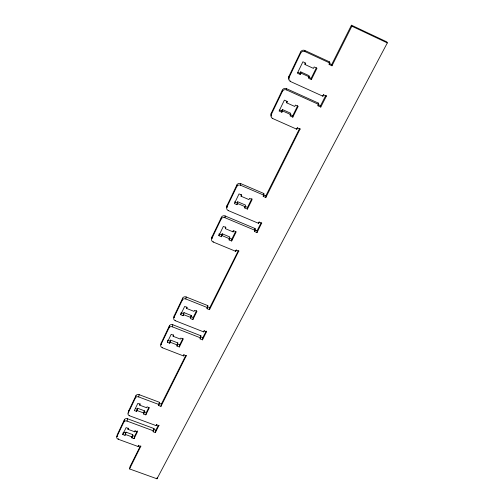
<?xml version="1.0" encoding="UTF-8"?>
<svg xmlns="http://www.w3.org/2000/svg" width="504" height="504" viewBox="0 0 504 504"><rect width="100%" height="100%" fill="white"/><g stroke="black" fill="none" stroke-linecap="round" stroke-linejoin="round"><path stroke-width="0.76" d="M263.233 195.754L263.22 196.384L265.841 197.505L265.854 195.823L299.678 128.394M263.22 196.384L263.831 195.174L263.857 193.504L240.71 183.601A2.879 2.684 4.5 0 0 236.905 184.924L227.083 205.424L226.894 207.138A2.854 2.621 6.2 0 0 228.356 210.615L258.584 223.341L259.188 221.842M254.495 230.599L254.463 231.493L257.021 232.571L261.759 222.926M258.584 223.341L258.609 222.566M257.021 232.571L257.078 230.769L261.116 222.812M254.463 231.493L255.049 230.334L255.112 228.545L225.143 215.97A2.822 2.57 7 0 0 221.432 217.23L212.02 236.874L211.762 238.688A2.797 2.514 8 0 0 213.23 242.033L235.746 251.338L236.338 249.858M244.894 206.848L244.818 207.994L247.426 209.097L247.521 207.377L251.906 198.494M244.818 207.994L245.517 205.09L237.718 201.783L236.993 204.681L234.373 203.572L239.041 193.914L241.674 195.035L241.082 196.245L248.951 199.59L249.543 198.381L252.164 199.496L247.426 209.097M207.194 307.686L207.056 308.706L209.507 309.683L238.877 250.79M241.082 196.245L241.214 194.576M226.894 207.138L236.754 186.562A2.892 2.696 4.5 0 1 240.578 185.239L240.71 183.601M235.746 251.338L235.828 250.293M236.993 204.681L237.718 201.783M225.553 226.876L225.351 228.659L233.075 231.878L233.182 230.681M229.238 238.713L229.118 239.929L231.676 240.988L231.84 239.167L235.67 231.412M236.754 186.562L236.905 184.924M229.118 239.929L229.856 236.968L222.201 233.787L221.432 236.735L218.862 235.67L219.089 233.869M228.356 210.615L228.394 210.294M211.762 238.688L221.212 218.975A2.835 2.583 7 0 1 224.942 217.715L225.143 215.97M221.432 236.735L222.201 233.787M209.507 309.683L209.765 307.648L238.279 250.803M221.212 218.975L221.432 217.23M200.189 338.373L200.113 338.902L202.52 339.847L206.634 331.443M207.056 308.706L207.843 305.638L186.171 296.976A2.671 2.3 9.9 0 0 182.7 298.091L174.271 315.674L173.867 317.728A2.646 2.249 10.2 0 0 175.335 320.733L203.66 331.897L204.221 330.492M202.52 339.847L202.797 337.73L206.174 331.078M203.66 331.897L203.729 331.367M213.23 242.033L213.274 241.693M200.334 337.315L200.907 335.796L172.803 324.752A2.621 2.211 10.4 0 0 169.413 325.817L161.318 342.726L160.864 344.849A2.596 2.161 10.6 0 0 162.326 347.747L183.443 355.931L183.998 354.551M200.113 338.902L200.907 335.796M180.917 313.349L180.665 314.71L183.116 315.68L183.979 312.606L191.287 315.498L190.449 318.578L192.887 319.542L193.215 317.482L196.585 310.64M158.848 404.504L158.653 405.506L160.959 406.369L186.373 355.478M183.443 355.931L183.576 355.118M167.763 340.169L167.341 342.285L169.747 343.224L170.636 340.118L177.817 342.915L176.954 346.027L179.355 346.96L179.726 344.831L182.971 338.253M140.351 446.034L130.076 466.515L129.547 468.922L156.977 478.8L157.185 477.584M192.887 319.542L196.957 311.308L194.506 310.332L193.996 311.371L186.625 308.442L186.864 307.094M183.116 315.68L183.979 312.606M176.954 346.027L177.817 342.915M173.867 317.728L182.328 300.088A2.684 2.306 9.9 0 1 185.812 298.973L186.171 296.976M153.329 430.737L153.134 431.758L155.389 432.596L159.006 425.206M182.328 300.088L182.7 298.091M158.653 405.506L159.541 402.331L139.167 394.67A2.489 1.991 11.2 0 0 135.979 395.615L128.671 410.873L128.117 413.16A2.47 1.947 11.3 0 0 129.566 415.787L156.215 425.672L156.738 424.362M155.389 432.596L155.837 430.259L158.3 425.401M160.959 406.369L161.387 404.088L185.598 355.824M156.215 425.672L156.404 424.651M179.355 346.96L183.261 339.047L180.848 338.108L180.363 339.104L173.118 336.275L173.389 334.87M153.468 430.006L154.022 428.564L127.575 418.774A2.444 1.915 11.4 0 0 124.45 419.681L117.407 434.385L116.821 436.722A2.425 1.877 11.5 0 0 118.264 439.261L138.146 446.525L138.663 445.234M153.134 431.758L154.022 428.564M159.012 403.654L159.541 402.331M175.335 320.733L175.405 320.349M169.747 343.224L170.636 340.118M160.864 344.849L168.991 327.896A2.627 2.218 10.4 0 1 172.399 326.831L172.803 324.752M168.991 327.896L169.413 325.817M162.326 347.747L162.408 347.351M129.547 468.922L140.9 446.053M145.832 414.849L149.36 407.711L147.055 406.848L146.614 407.742L139.69 405.153L140.125 404.252L137.812 403.389L134.341 410.571L136.641 411.428L137.598 408.253L144.472 410.817L143.539 413.998L145.832 414.849L146.317 412.555L148.875 407.377M138.146 446.525L138.304 445.782M143.539 413.998L144.472 410.817M132.212 436.086L131.815 437.837L134.07 438.669L134.593 436.325L137.302 430.832M128.237 428.148L127.966 429.307L134.776 431.821L135.034 430.655M131.815 437.837L132.766 434.643L126.006 432.161L125.03 435.355L122.762 434.524L123.329 432.193L125.59 433.018M139.69 405.153L140.03 403.641M136.641 411.428L137.598 408.253M128.117 413.16L135.45 397.87A2.501 1.997 11.2 0 1 138.65 396.919L139.167 394.67M135.45 397.87L135.979 395.615M125.03 435.355L126.006 432.161M129.566 415.787L129.667 415.353M116.821 436.722L123.883 421.987A2.457 1.921 11.4 0 1 127.014 421.073L127.575 418.774M123.883 421.987L124.45 419.681M118.264 439.261L118.408 438.669M297.436 127.638L296.799 129.232L272.702 118.528A3.043 2.948 -13 0 1 271.247 114.622L271.234 113.255L282.303 90.147A3.087 3.005 -28.3 0 1 286.398 88.641L318.497 103.137L318.736 104.467L318.049 105.827L320.79 107.069L326.365 96.1L326.239 95.533M289.107 79.16A3.125 3.043 -38 0 1 288.968 76.243L300.56 52.038A3.207 3.1 -50.6 0 1 304.775 50.45L329.591 61.904L329.893 63.057L329.175 64.493L331.979 65.785L351.861 26.189L351.439 25.2L331.664 64.619L331.979 65.785M271.247 114.622L282.372 91.419L282.303 90.147M323.536 94.525L322.906 96.226L290.512 81.535A3.144 3.055 -37.3 0 1 289.063 77.452L300.718 53.147L300.56 52.038M122.762 434.524L126.107 427.606L128.388 428.444L127.966 429.307M167.341 342.285L171.184 334.328L173.603 335.273L173.118 336.275M180.665 314.71L184.672 306.426L187.135 307.402L186.625 308.442M218.862 235.67L223.335 226.422L225.918 227.499L225.351 228.659M286.467 102.747L287.129 101.38L284.363 100.138L279.103 111.025L281.849 112.253L281.793 110.899L282.442 109.551L290.638 113.217L290.745 114.584L290.084 115.926L292.818 117.148L298.16 106.338L295.407 105.097L294.739 106.457L286.467 102.747L286.379 101.43L287.752 102.047M305.021 64.518L305.714 63.088L302.898 61.79L297.379 73.2L300.182 74.479L300.031 73.282L300.718 71.87L309.072 75.688L309.273 76.898L308.58 78.309L311.371 79.582L316.966 68.248L314.156 66.963L313.457 68.386L305.021 64.518L304.844 63.359M281.849 112.253L282.505 110.905L282.442 109.551M300.182 74.479L300.869 73.067L300.718 71.87M132.766 434.643L132.344 435.5L134.593 436.325M191.287 315.498L190.783 316.525L193.215 317.482M134.776 431.821L135.204 430.951L137.472 431.789L134.07 438.669M233.075 231.878L233.642 230.725L236.212 231.796L231.676 240.988M292.818 117.148L292.704 115.775L297.688 105.676M311.371 79.582L311.163 78.359L316.38 67.775M207.39 306.545L207.843 305.638M263.327 194.563L263.857 193.504M329.188 62.704L329.591 61.904M265.841 197.505L300.151 128.848M254.785 229.194L255.112 228.545M318.024 104.07L318.497 103.137M320.79 107.069L320.538 105.727L325.735 95.489M156.977 478.8L387.324 42.903L386.726 41.832L351.439 25.2M138.569 445.675L140.811 446.5M125.446 434.492L132.237 436.981M156.656 424.796L158.924 425.641M153.581 429.427L155.837 430.259M127.014 421.073L153.569 430.895M135.444 408.505L137.164 409.141M144.031 411.705L146.317 412.555M137.075 410.533L143.974 413.104M159.094 403.231L161.387 404.088M138.65 396.919L159.107 404.599M183.928 354.955L186.31 355.881M168.361 340.402L170.157 341.101M177.339 343.898L179.726 344.831M170.226 342.235L177.439 345.045M204.17 330.889L206.583 331.84M200.403 336.792L202.797 337.73M172.399 326.831L200.617 337.907M181.043 312.663L183.481 313.633M183.613 314.647L190.953 317.552M207.327 306.678L209.765 307.648M185.812 298.973L207.579 307.661M236.307 250.211L238.846 251.257M219.725 234.133L221.647 234.927M229.295 238.108L231.84 239.167M221.987 235.588L229.679 238.783M254.848 229.837L257.078 230.769M224.942 217.715L255.049 230.334M259.182 222.169L261.752 223.259M234.536 201.877L237.138 202.98M244.931 206.281L247.521 207.377M237.573 203.484L245.404 206.798M263.409 194.783L265.854 195.823M240.578 185.239L263.831 195.174M297.461 127.909L300.176 129.118M282.505 110.905L290.745 114.584M279.739 109.979L281.793 110.899M289.983 114.553L292.704 115.775M282.372 91.419A3.1 3.018 -27.6 0 1 286.486 89.907L318.736 104.467M318.32 104.725L320.538 105.727M323.606 94.847L326.365 96.1M300.869 73.067L309.273 76.898M297.94 72.324L300.031 73.282M308.385 77.093L311.163 78.359M300.718 53.147A3.226 3.112 -50 0 1 304.952 51.553L329.893 63.057M329.396 63.573L331.664 64.619M351.861 26.189L387.324 42.903M328.986 63.762L329.175 64.493M322.755 95.495L322.906 96.226M317.911 105.078L318.049 105.827M304.775 50.45L304.952 51.553M296.711 128.249L296.799 129.232M290.462 80.917L290.512 81.535M288.968 76.243L289.063 77.452M286.398 88.641L286.486 89.907M272.696 118.182L272.702 118.528M128.74 412.373A2.463 1.94 11.3 0 1 128.671 410.873M174.201 317.18A2.64 2.243 10.2 0 1 174.271 315.674M227.039 207.428A2.841 2.615 6.2 0 1 227.083 205.424M271.398 116.046A3.024 2.936 -13.4 0 1 271.234 113.255M211.901 238.549A2.785 2.507 8 0 1 212.02 236.874M161.349 344.389A2.589 2.155 10.7 0 1 161.318 342.726M117.747 436.187A2.419 1.871 11.5 0 1 117.407 434.385"/></g></svg>
